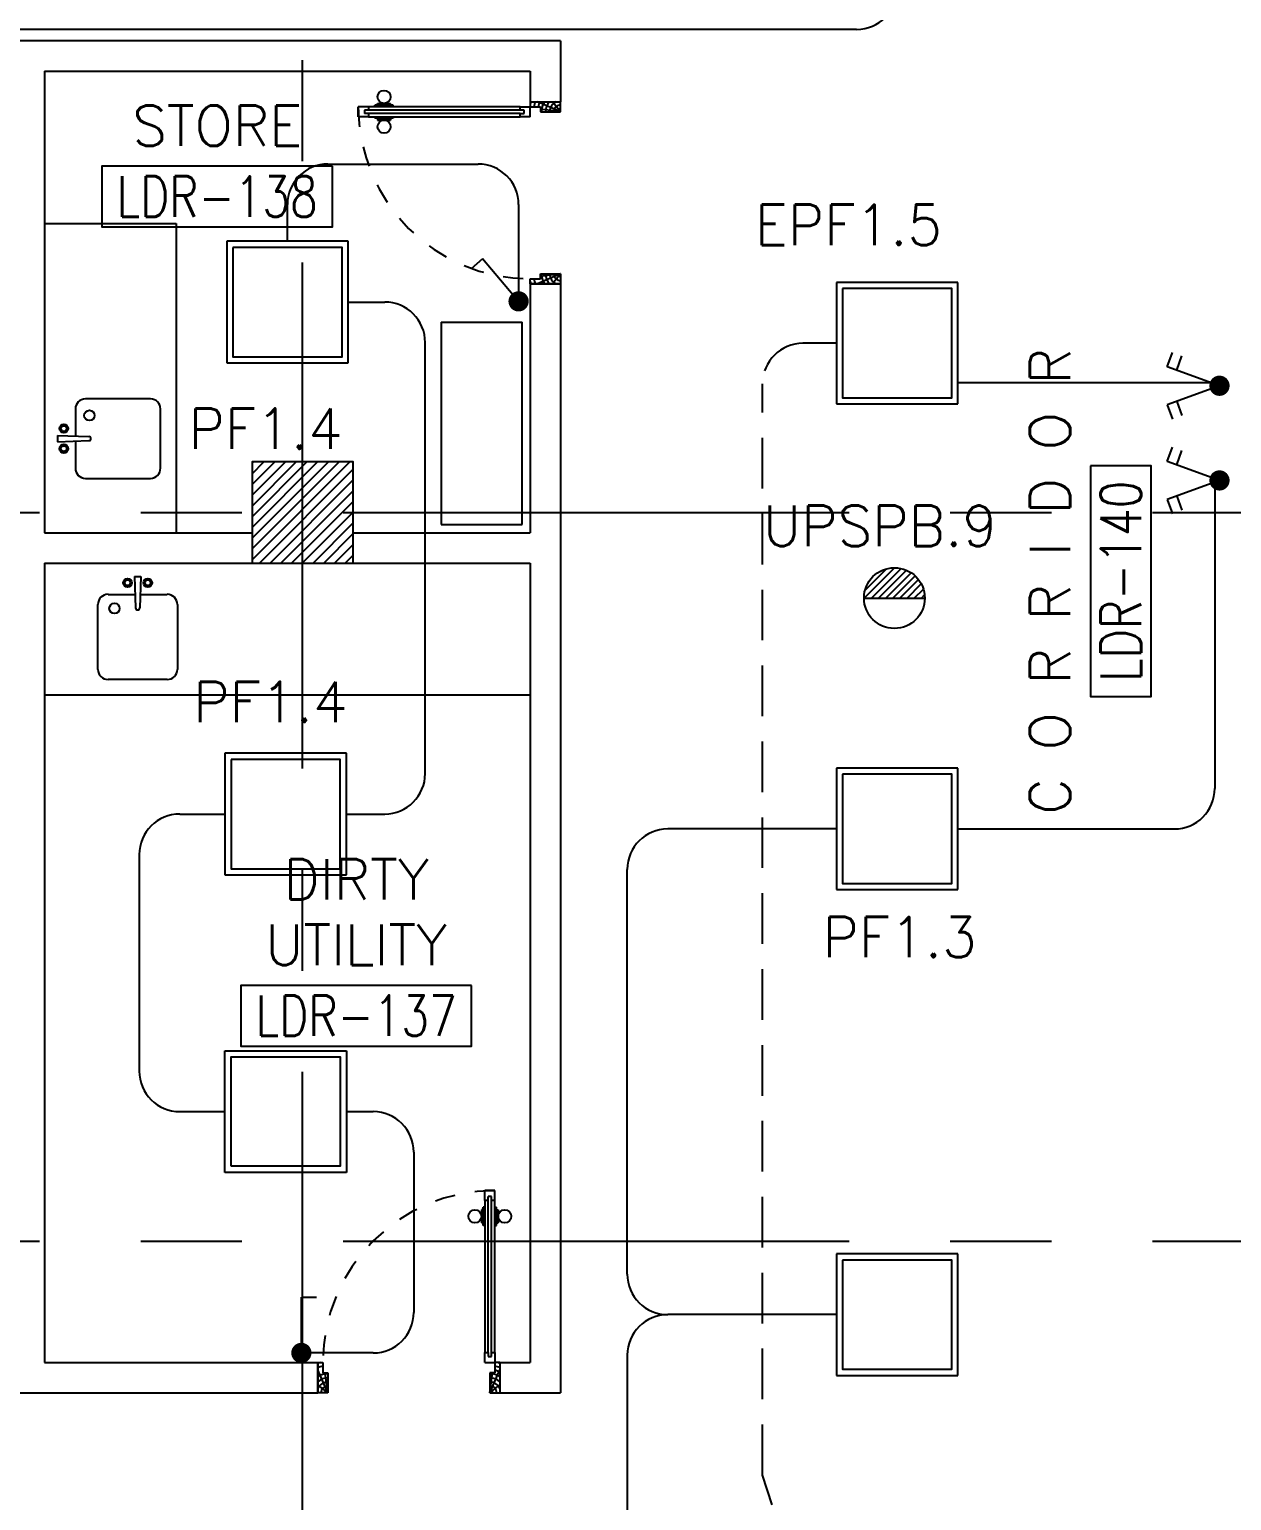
# Model space of a CAD drawing. Extents: x -0.3 to 91.9, y -1.1 to 78.4.
# Drawn here: x 26.8 to 32.74, y 15.27 to 22.54 of the extents above; entities that cross this region are included whole.
import ezdxf
from ezdxf.enums import TextEntityAlignment as Align

# ---------------------------------------------------------------- set-up
doc = ezdxf.new("R2010")
doc.units = 0
doc.header["$MEASUREMENT"] = 0
doc.linetypes.add('CENTERX2', pattern=[4, 2.5, -0.5, 0.5, -0.5])
doc.linetypes.add('HIDDEN', pattern=[0.375, 0.25, -0.125])
doc.layers.get('0').update_dxf_attribs({"linetype": 'CONTINUOUS'})
for name, color, linetype in [('AXES', 11, 'CENTERX2'), ('COL', 11, 'CONTINUOUS'), ('DOOR', 7, 'CONTINUOUS'), ('E-CLINE', 4, 'CONTINUOUS'), ('E-HLINE', 4, 'HIDDEN'), ('E-LITE', 4, 'CONTINUOUS'), ('E-SWITCH', 4, 'CONTINUOUS'), ('E-TEXT', 4, 'CONTINUOUS'), ('E-TRXT', 4, 'CONTINUOUS'), ('EL-LITE', 4, 'CONTINUOUS'), ('HAT', 11, 'CONTINUOUS'), ('ME-FIX', 11, 'CONTINUOUS'), ('NON-MEDICAL', 11, 'CONTINUOUS'), ('RM-BOX', 11, 'CONTINUOUS'), ('RM-NAME', 11, 'CONTINUOUS'), ('RM-NO', 11, 'CONTINUOUS'), ('WALL', 11, 'CONTINUOUS')]:
    doc.layers.add(name, color=color, linetype=linetype)
doc.styles.add('ROMANS', font='ROMANS.shx', dxfattribs={"width": 0.6})

# ---------------------------------------------------------------- blocks, each defined once
blk = doc.blocks.new('*X122')
at = {"color": 0}
for p, q in [((42139.2, 132666.6), (42622.4, 133149.7)), ((42139.2, 132719.6), (42569.4, 133149.7)), ((42139.2, 132772.6), (42516.3, 133149.7)), ((42139.2, 132825.7), (42463.3, 133149.7)), ((42139.2, 132878.7), (42410.3, 133149.7)), ((42139.2, 132931.7), (42357.2, 133149.7)), ((42139.2, 132984.8), (42304.2, 133149.7)), ((42139.2, 133037.8), (42251.2, 133149.7)), ((42139.2, 133090.8), (42198.1, 133149.7)), ((42139.2, 133143.9), (42145.1, 133149.7)), ((42175.4, 132649.7), (42639.2, 133113.5)), ((42228.5, 132649.7), (42639.2, 133060.5)), ((42281.5, 132649.7), (42639.2, 133007.5)), ((42334.5, 132649.7), (42639.2, 132954.4)), ((42387.6, 132649.7), (42639.2, 132901.4)), ((42440.6, 132649.7), (42639.2, 132848.4)), ((42493.6, 132649.7), (42639.2, 132795.3)), ((42546.7, 132649.7), (42639.2, 132742.3)), ((42599.7, 132649.7), (42639.2, 132689.3))]:
    blk.add_line(p, q, dxfattribs=at)
blk = doc.blocks.new('COL50')
at = {"layer": 'COL'}
blk.add_lwpolyline([(-250, 250), (-250, -250), (250, -250), (250, 250)], close=True, dxfattribs=at)
blk = doc.blocks.new('DOOR90')
at = {"layer": 'DOOR', "color": 0, "linetype": 'ByBlock'}
for p, q in [((-150, 0), (-150, -25)), ((-150, 0), (0, 0)), ((0, -50), (0, 0)), ((-1000, -25), (-1000, -75)), ((-1000, -75), (-1000, -25)), ((-950, -25), (-1000, -25)), ((-970, -42), (-970, -58)), ((-950, -42), (-970, -42)), ((-950, -58), (-970, -58)), ((-950, -25), (-950, -42)), ((-950, -58), (-950, -75)), ((-917.6, -25), (-917.6, -17.8)), ((-827.6, -17.8), (-917.6, -17.8)), ((-905, -17.8), (-905, -8.8)), ((-905, -8.8), (-840.2, -8.8)), ((-905, -17.8), (-840.2, -17.8)), ((-840.2, -17.8), (-840.2, -8.8)), ((-827.6, -25), (-827.6, -17.8)), ((-200, -42), (-200, -25)), ((-200, -25), (-150, -25)), ((-180, -42), (-200, -42)), ((-200, -75), (-200, -58)), ((-200, -58), (-180, -58)), ((-180, -58), (-180, -42)), ((-150, -75), (-150, -25)), ((-150, -25), (-100, -25)), ((-100, -25), (-100, -50)), ((-100, -50), (0, -50)), ((-950, -75), (-1000, -75)), ((-917.6, -75), (-917.6, -82.2)), ((-827.6, -82.2), (-917.6, -82.2)), ((-905, -82.2), (-905, -91.2)), ((-905, -82.2), (-840.2, -82.2)), ((-905, -91.2), (-840.2, -91.2)), ((-840.2, -82.2), (-840.2, -91.2)), ((-827.6, -75), (-827.6, -82.2)), ((-150, -75), (-200, -75)), ((-100, -850), (0, -850)), ((-100, -875), (-100, -850)), ((0, -850), (0, -900)), ((-150, -900), (-150, -875)), ((-150, -875), (-100, -875)), ((0, -900), (-150, -900)), ((-150, -900), (0, -900))]:
    blk.add_line(p, q, dxfattribs=at)
at = {"layer": 'DOOR', "color": 9, "linetype": 'ByBlock'}
for p, q in [((0, -50), (-113.7, 0)), ((0, -50), (-40.1, 0)), ((0, -50), (-100, -36.6)), ((0, -850), (-113.7, -900)), ((0, -850), (-100, -863.4)), ((0, -850), (-40.1, -900))]:
    blk.add_line(p, q, dxfattribs=at)
at = {"layer": 'DOOR', "linetype": 'ByBlock'}
for p, q in [((-200, -25), (-950, -25)), ((-200, -42), (-950, -42)), ((-200, -58), (-950, -58)), ((-950, -75), (-200, -75))]:
    blk.add_line(p, q, dxfattribs=at)
at = {"layer": 'DOOR', "color": 0, "linetype": 'ByBlock'}
for centre in [(-872.6, 23.5), (-872.6, -123.5)]:
    blk.add_circle(centre, 32.4, dxfattribs=at)
at = {"layer": 'DOOR', "color": 9, "linetype": 'ByBlock'}
for centre, radius, start, end in [((0, -50), 154.4, 161.10529, 166.28577), ((0, -50), 134.4, 158.15985, 169.28002), ((0, -50), 94.4, 148.01819, 180), ((0, -50), 74.4, 137.77643, 180), ((0, -50), 114.4, 154.08384, 167.37743), ((0, -50), 54.4, 113.20738, 180), ((0, -50), 34.4, 90, 180), ((0, -50), 14.4, 90, 180), ((0, -850), 94.4, 180, 211.98181), ((0, -850), 74.4, 180, 222.22357), ((0, -850), 54.4, 180, 246.79262), ((0, -850), 34.4, 180, 270), ((0, -850), 14.4, 180, 270), ((0, -850), 154.4, 193.71423, 198.89471), ((0, -850), 134.4, 190.71998, 201.84015)]:
    blk.add_arc(centre, radius, start, end, dxfattribs=at)
at = {"layer": 'DOOR', "linetype": 'HIDDEN', "ltscale": 0.5}
blk.add_arc((-150, -25), 850, 180, 270, dxfattribs=at)
blk = doc.blocks.new('RM1')
at = {"layer": 'RM-BOX'}
blk.add_lwpolyline([(569.9, -200), (-569.9, -200), (-569.9, -500), (569.9, -500)], close=True, dxfattribs=at)
at = {"layer": 'RM-NAME', "style": 'ROMANS'}
for tag, p in [('ROOMNAME1', (0, 323.8)), ('ROOMNAME2', (0, 0))]:
    blk.add_attdef(tag, text='', height=200, dxfattribs=at).set_placement(p, align=Align.MIDDLE)
at = {"layer": 'RM-NO', "style": 'ROMANS', "width": 0.8}
blk.add_attdef('ROOMNO', text='', height=200, dxfattribs=at).set_placement((0, -350), align=Align.MIDDLE)
blk = doc.blocks.new('L42')
at = {"layer": 'E-LITE'}
for p, q in [((0.3, 0.3), (-0.3, 0.3)), ((-0.3, 0.3), (-0.3, -0.3)), ((0.3, -0.3), (0.3, 0.3)), ((-0.3, -0.3), (0.3, -0.3))]:
    blk.add_line(p, q, dxfattribs=at)
at = {"layer": 'E-LITE', "color": 8}
blk.add_lwpolyline([(-0.27, 0.27), (-0.27, -0.27), (0.27, -0.27), (0.27, 0.27)], close=True, dxfattribs=at)
blk = doc.blocks.new('1G1W')
for p, q in [((0, 0), (0.55, 0)), ((0.55, 0), (0.55, -0.15))]:
    blk.add_line(p, q)
at = {"const_width": 0.1}
blk.add_lwpolyline([(-0.05, 0, 1), (0.05, 0, 1)], format="xyb", close=True, dxfattribs=at)
blk = doc.blocks.new('2G2W')
for p, q in [((0.423, 0.154), (0.372, 0.295)), ((0.517, 0.188), (0.466, 0.329)), ((0, 0), (0.517, 0.188)), ((0, 0), (0.517, -0.188)), ((0.423, -0.154), (0.372, -0.295)), ((0.517, -0.188), (0.466, -0.329))]:
    blk.add_line(p, q)
at = {"const_width": 0.1}
blk.add_lwpolyline([(-0.05, 0, 1), (0.05, 0, 1)], format="xyb", close=True, dxfattribs=at)
blk = doc.blocks.new('EL')
at = {"layer": 'EL-LITE'}
h = blk.add_hatch(dxfattribs=at)
h.set_pattern_fill('ANSI31', color=4, scale=0.2, style=0)
h.set_pattern_definition([(45, (587.071197, 567.777136), (-0.0176776695, 0.0176776695), [])])
h.paths.add_polyline_path([(0.15, 0, 1), (-0.15, 0)])
at = {"layer": 'EL-LITE', "color": 4}
blk.add_line((-0.15, 0), (0.15, 0), dxfattribs=at)
blk.add_circle((0, 0), 0.15, dxfattribs=at)

msp = doc.modelspace()

# ---------------------------------------------------------------- linework, layer by layer
at = {"layer": 'AXES'}
for p, q in [((28.15, -1.1143), (28.15, 77.6984)), ((0.35, 20.15), (68.39, 20.15)), ((0.35, 16.55), (68.39, 16.55))]:
    msp.add_line(p, q, dxfattribs=at)
at = {"layer": 'E-CLINE', "color": 4, "linetype": 'ByBlock'}
for p, q in [((30.8875, 22.537), (25.95, 22.537)), ((30.7875, 18.5867), (29.9543, 18.5867)), ((27.3431, 18.4602), (27.3431, 17.3898)), ((29.7543, 16.3867), (29.7543, 18.3867)), ((30.7875, 16.1867), (29.9543, 16.1867)), ((29.7543, 15.9867), (29.7543, 13.5852))]:
    msp.add_line(p, q, dxfattribs=at)
at = {"layer": 'E-CLINE', "color": 4}
for p, q in [((28.375, 21.19), (28.5555, 21.19)), ((28.7555, 18.8602), (28.7555, 20.99)), ((27.5431, 18.6602), (27.7663, 18.6602)), ((28.3663, 18.6602), (28.5555, 18.6602)), ((27.5431, 17.1898), (27.7663, 17.1898))]:
    msp.add_line(p, q, dxfattribs=at)
at = {"layer": 'E-CLINE', "color": 4, "linetype": 'ByBlock'}
for centre, start, end in [((30.8875, 22.737), 270, 0), ((27.5431, 18.4602), 90, 180), ((29.9543, 18.3867), 90, 180), ((27.5431, 17.3898), 180, 270), ((29.9543, 16.3867), 180, 270), ((29.9543, 15.9867), 90, 180)]:
    msp.add_arc(centre, 0.2, start, end, dxfattribs=at)
at = {"layer": 'E-CLINE', "color": 4}
for centre, start, end in [((28.5555, 20.99), 0, 90), ((28.5555, 18.8602), 270, 0)]:
    msp.add_arc(centre, 0.2, start, end, dxfattribs=at)
at = {"layer": 'E-HLINE', "color": 4}
for p, q in [((30.7875, 20.9867), (30.6224, 20.9867)), ((30.4224, 15.3936), (30.4224, 20.7867)), ((30.7022, 14.5338), (30.4224, 15.3936))]:
    msp.add_line(p, q, dxfattribs=at)
msp.add_arc((30.6224, 20.7867), 0.2, 90, 180, dxfattribs=at)
at = {"layer": 'E-SWITCH', "color": 4}
for p, q in [((28.275, 21.8716), (29.0171, 21.8716)), ((28.075, 21.49), (28.075, 21.6716)), ((29.2171, 21.6716), (29.2171, 21.2023)), ((32.6805, 20.7914), (31.3875, 20.7914)), ((32.657, 20.3001), (32.657, 18.7867)), ((31.3875, 18.5867), (32.457, 18.5867)), ((28.3663, 17.1898), (28.4987, 17.1898)), ((28.6987, 16.9898), (28.6987, 16.1976)), ((28.1438, 16.2726), (28.2188, 16.2726)), ((28.1438, 15.9976), (28.1438, 16.2726)), ((28.4987, 15.9976), (28.1438, 15.9976))]:
    msp.add_line(p, q, dxfattribs=at)
at = {"layer": 'E-SWITCH', "color": 4, "const_width": 0.05}
msp.add_lwpolyline([(28.1438, 15.9726, 1), (28.1438, 16.0226, 1)], format="xyb", close=True, dxfattribs=at)
at = {"layer": 'E-SWITCH', "color": 4}
for centre, start, end in [((28.275, 21.6716), 90, 180), ((29.0171, 21.6716), 0, 90), ((32.457, 18.7867), 270, 0), ((28.4987, 16.9898), 0, 90), ((28.4987, 16.1976), 270, 0)]:
    msp.add_arc(centre, 0.2, start, end, dxfattribs=at)
at = {"layer": 'ME-FIX'}
msp.add_line((26.9387, 20.5312), (26.9387, 20.4991), dxfattribs=at)
at = {"layer": 'NON-MEDICAL'}
for p, q in [((26.875, 21.5773), (27.525, 21.5773)), ((27.525, 21.5773), (27.525, 20.05)), ((28.835, 21.091), (28.835, 20.091)), ((28.835, 21.091), (29.235, 21.091)), ((29.235, 20.091), (29.235, 21.091)), ((27.0269, 20.6616), (27.0269, 20.5251)), ((27.3979, 20.7115), (27.0768, 20.7115)), ((27.4478, 20.3687), (27.4478, 20.6616)), ((26.9387, 20.5312), (27.094, 20.5251)), ((26.9387, 20.4991), (27.094, 20.5052)), ((27.0269, 20.5052), (27.0269, 20.3687)), ((27.0768, 20.3188), (27.3979, 20.3188)), ((28.835, 20.091), (29.235, 20.091)), ((27.3188, 19.8339), (27.3508, 19.8339)), ((27.3188, 19.8339), (27.3248, 19.6787)), ((27.3508, 19.8339), (27.3448, 19.6787)), ((27.1883, 19.7457), (27.3248, 19.7457)), ((27.3448, 19.7457), (27.4812, 19.7457)), ((27.1385, 19.3748), (27.1385, 19.6959)), ((27.5311, 19.6959), (27.5311, 19.3748)), ((27.4812, 19.3249), (27.1883, 19.3249)), ((26.875, 19.25), (29.275, 19.25))]:
    msp.add_line(p, q, dxfattribs=at)
for centre, radius in [((27.0964, 20.6296), 0.0255), ((26.9698, 20.5649), 0.0217), ((26.9698, 20.5649), 0.014), ((26.9698, 20.4654), 0.0217), ((26.9698, 20.4654), 0.014), ((27.285, 19.8028), 0.0217), ((27.285, 19.8028), 0.014), ((27.3846, 19.8028), 0.0217), ((27.3846, 19.8028), 0.014), ((27.2203, 19.6763), 0.0255)]:
    msp.add_circle(centre, radius, dxfattribs=at)
for centre, radius, start, end in [((27.0768, 20.6616), 0.0499, 90, 180), ((27.3979, 20.6616), 0.0499, 0, 90), ((27.094, 20.5152), 0.00997, 270, 90), ((27.0768, 20.3687), 0.0499, 180, 270), ((27.3979, 20.3687), 0.0499, 270, 0), ((27.1883, 19.6959), 0.0499, 90, 180), ((27.4812, 19.6959), 0.0499, 0, 90), ((27.3348, 19.6787), 0.00997, 180, 0), ((27.1883, 19.3748), 0.0499, 180, 270), ((27.4812, 19.3748), 0.0499, 270, 0)]:
    msp.add_arc(centre, radius, start, end, dxfattribs=at)
at = {"layer": 'WALL'}
for p, q in [((29.425, 22.48), (19.8, 22.48)), ((29.425, 22.48), (29.425, 22.18)), ((26.875, 22.33), (26.875, 20.05)), ((26.875, 22.33), (29.275, 22.33)), ((29.275, 22.33), (29.275, 22.18)), ((29.275, 22.18), (29.425, 22.18)), ((29.275, 21.28), (29.425, 21.28)), ((29.275, 21.28), (29.275, 20.05)), ((29.425, 21.28), (29.425, 15.8)), ((26.875, 20.05), (27.9, 20.05)), ((28.4, 20.05), (29.275, 20.05)), ((26.875, 19.9), (29.275, 19.9)), ((26.875, 19.9), (26.875, 15.95)), ((29.275, 19.9), (29.275, 15.95)), ((26.875, 15.95), (28.225, 15.95)), ((28.225, 15.95), (28.225, 15.8)), ((29.125, 15.95), (29.275, 15.95)), ((29.125, 15.95), (29.125, 15.8)), ((26.725, 15.8), (28.225, 15.8)), ((29.125, 15.8), (29.425, 15.8))]:
    msp.add_line(p, q, dxfattribs=at)
at = {"layer": 'WALL', "linetype": 'ByBlock', "ltscale": 0.3}
msp.add_lwpolyline([(28.4, 20.4), (27.9, 20.4), (27.9, 19.9), (28.4, 19.9)], close=True, dxfattribs=at)

# ---------------------------------------------------------------- block references
at = {"layer": 'COL', "xscale": 0.0009999999892897904, "yscale": 0.000999999996565748, "zscale": 0.001}
msp.add_blockref('COL50', (28.15, 20.15), dxfattribs=at)
at = {"layer": 'DOOR', "color": 0, "linetype": 'ByBlock', "xscale": 0.0009999999892897904, "yscale": 0.000999999996565748, "zscale": 0.001}
msp.add_blockref('DOOR90', (29.425, 22.18), dxfattribs=at)
at = {"layer": 'DOOR', "color": 0, "linetype": 'ByBlock', "xscale": 0.000999999996565748, "yscale": 0.000999999996565748, "zscale": 0.001, "rotation": 270}
msp.add_blockref('DOOR90', (29.125, 15.8), dxfattribs=at)
at = {"layer": 'E-LITE'}
for name, p in [('L42', (28.075, 21.19)), ('L42', (31.0875, 20.9867)), ('EL', (31.0741, 19.7273)), ('L42', (28.0663, 18.6602)), ('L42', (31.0875, 18.5867)), ('L42', (31.0875, 16.1867))]:
    msp.add_blockref(name, p, dxfattribs=at)
at = {"layer": 'E-LITE', "xscale": -1, "rotation": 180}
msp.add_blockref('L42', (28.0663, 17.1898), dxfattribs=at)
at = {"layer": 'E-SWITCH', "color": 4, "yscale": 0.5, "zscale": 0.5}
for name, p, xscale, rotation in [('1G1W', (29.2171, 21.1934), -0.5000000000088983, 310.2333263992194), ('2G2W', (32.6805, 20.7764), 0.5, 180), ('2G2W', (32.6805, 20.3086), 0.5, 180)]:
    msp.add_blockref(name, p, dxfattribs=dict(at, xscale=xscale, rotation=rotation))
at = {"layer": 'HAT', "xscale": 0.0009999999892897904, "yscale": 0.000999999996565748, "zscale": 0.001}
msp.add_blockref('*X122', (-14.2392, -112.7497), dxfattribs=at)
at = {"layer": 'RM-NAME', "xscale": 0.0009999999892897904, "yscale": 0.000999999996565748, "zscale": 0.001}
for p, values in [((27.7279, 22.0616), {'ROOMNO': 'LDR-138', 'ROOMNAME2': 'STORE'}), ((28.4152, 18.0138), {'ROOMNO': 'LDR-137', 'ROOMNAME2': 'UTILITY', 'ROOMNAME1': 'DIRTY'})]:
    msp.add_blockref('RM1', p, dxfattribs=at).add_auto_attribs(values)
at = {"layer": 'RM-NAME', "xscale": 0.000999999996565748, "yscale": 0.000999999996565748, "zscale": 0.001, "rotation": 90}
msp.add_blockref('RM1', (31.8428, 19.8104), dxfattribs=at).add_auto_attribs({'ROOMNO': 'LDR-140', 'ROOMNAME2': 'C O R R I D O R'})

# ---------------------------------------------------------------- texts
at = {"layer": 'E-TEXT', "color": 4, "style": 'ROMANS'}
for s, p in [('EPF1.5', (30.3843, 21.4718)), ('PF1.4', (27.5856, 20.4645)), ('PF1.4', (27.6091, 19.1142)), ('PF1.3', (30.7184, 17.9522))]:
    msp.add_text(s, height=0.2, dxfattribs=at).set_placement(p)
at = {"layer": 'E-TRXT', "color": 4, "style": 'ROMANS'}
msp.add_text('UPSPB.9', height=0.2, dxfattribs=at).set_placement((30.4246, 19.9841))

doc.saveas('drawing.dxf')
